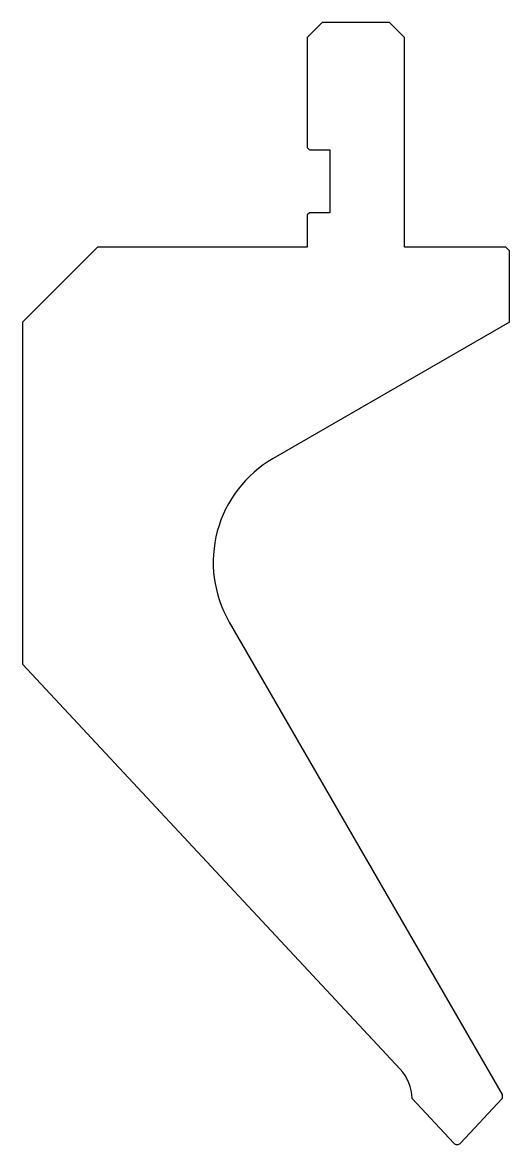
# Model space of a CAD drawing. Header units: metres. Extents: x -58 to 7, y 0 to 150.
import ezdxf

# ---------------------------------------------------------------- set-up
doc = ezdxf.new("R2010")
doc.units = ezdxf.units.M

msp = doc.modelspace()

# ---------------------------------------------------------------- linework, layer by layer
for p, q in [((-18, 149.81), (-20, 147.81)), ((-9, 149.81), (-18, 149.81)), ((-7, 147.81), (-9, 149.81)), ((-20, 147.81), (-20, 133.11)), ((-7, 119.81), (-7, 147.81)), ((-20, 133.11), (-19.7, 132.81)), ((-19.7, 132.81), (-17, 132.81)), ((-17, 132.81), (-17, 124.41)), ((-19.7, 124.41), (-20, 124.11)), ((-17, 124.41), (-19.7, 124.41)), ((-20, 124.11), (-20, 119.81)), ((-48, 119.81), (-58, 109.81)), ((-20, 119.81), (-48, 119.81)), ((6.5, 119.81), (-7, 119.81)), ((7, 119.31), (6.5, 119.81)), ((7, 109.81), (7, 119.31)), ((-58, 109.81), (-58, 64.117036)), ((7, 109.81), (-24.54, 91.600373)), ((-30.396406, 69.743966), (6, 6.703541)), ((-7.602179, 10.07199), (-58, 64.117036)), ((-0.438812, 0.190801), (-5.992612, 6.146523)), ((6, 6.154445), (0.438812, 0.190801)), ((6, 6.703541), (6, 6.154445))]:
    msp.add_line(p, q)
for centre, radius, start, end in [((-16.54, 77.743966), 16, 120, 210), ((-11.990301, 5.98), 6, 1.590378, 43), ((0, 0.6), 0.6, 223, 317)]:
    msp.add_arc(centre, radius, start, end)

doc.saveas('drawing.dxf')
